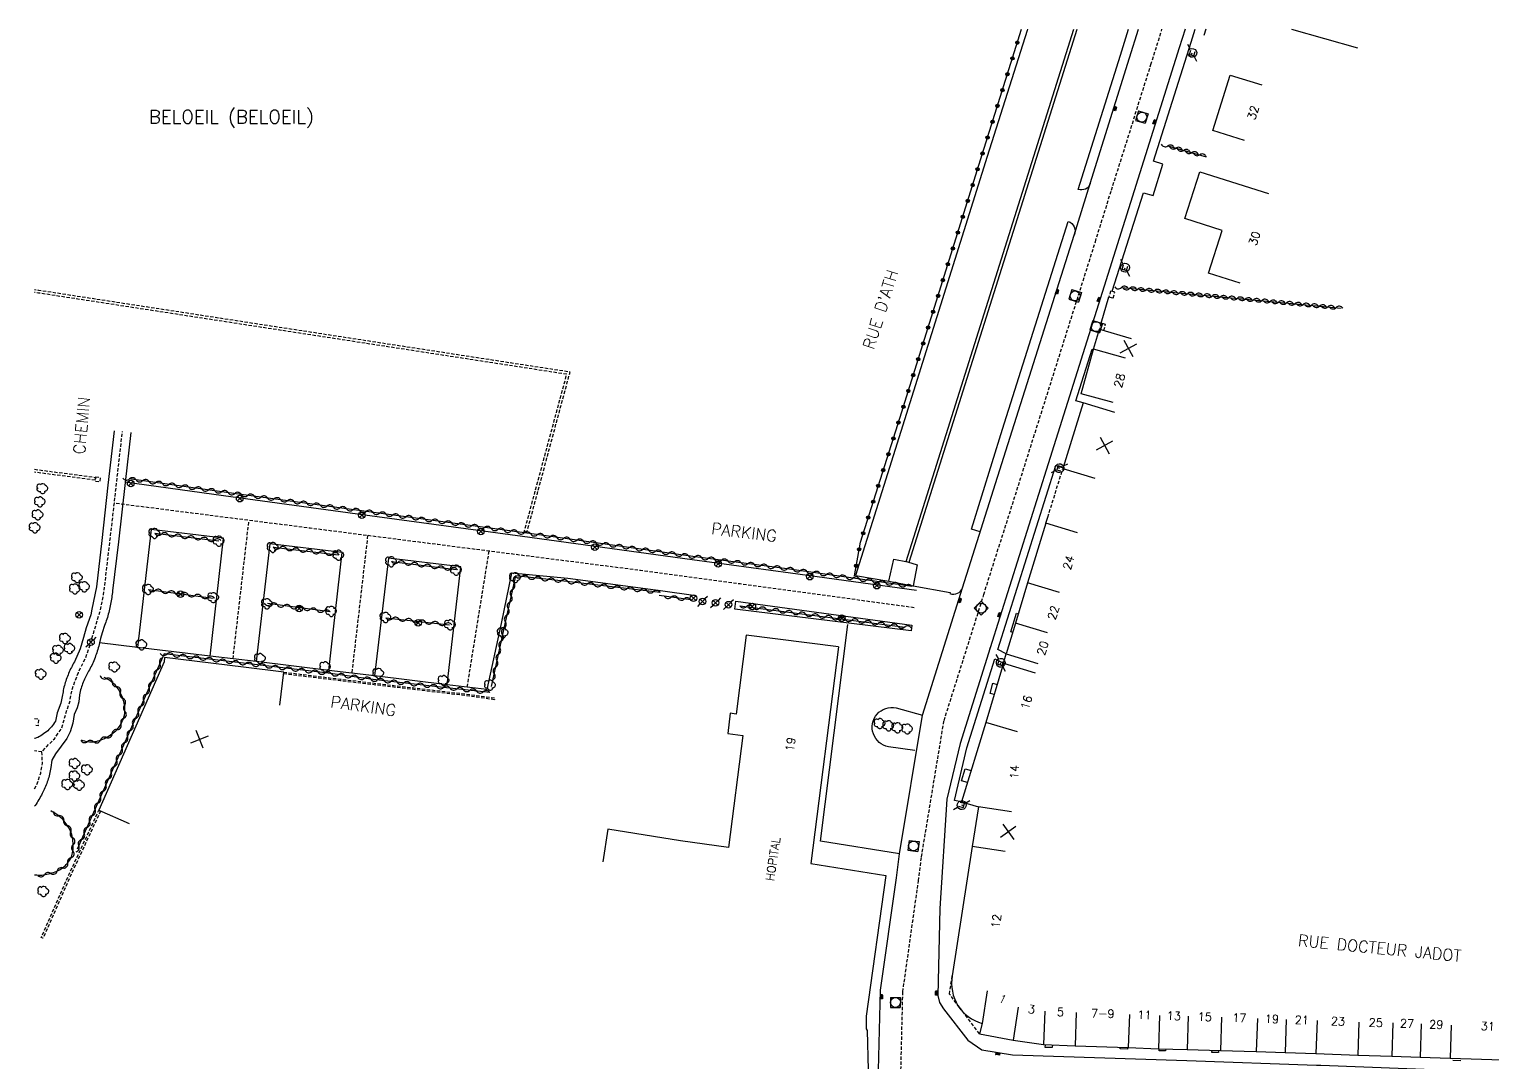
# Model space of a CAD drawing. Header units: millimetres. Extents: x 104999 to 106000, y 137000 to 138000.
# Drawn here: x 104999.2 to 105219.7, y 137844.3 to 138000 of the extents above; entities that cross this region are included whole.
import ezdxf
from ezdxf.enums import TextEntityAlignment as Align

# ---------------------------------------------------------------- set-up
doc = ezdxf.new("R2010")
doc.units = ezdxf.units.MM
doc.linetypes.add('DASHED', pattern=[0.75, 0.5, -0.25])
doc.layers.get('0').update_dxf_attribs({"linetype": 'CONTINUOUS'})
for name, color, linetype in [('W0001', 6, 'DASHED'), ('W0008', 7, 'CONTINUOUS'), ('W0100', 7, 'CONTINUOUS'), ('W0112', 1, 'DASHED'), ('W0300', 7, 'CONTINUOUS'), ('W0310', 3, 'CONTINUOUS'), ('W0322', 7, 'CONTINUOUS'), ('W0334', 7, 'CONTINUOUS'), ('W0400', 7, 'CONTINUOUS'), ('W0420', 7, 'CONTINUOUS'), ('W0454', 7, 'CONTINUOUS'), ('W0469', 7, 'CONTINUOUS'), ('W0471', 7, 'CONTINUOUS'), ('W0980', 7, 'CONTINUOUS'), ('W0984', 7, 'CONTINUOUS'), ('W0989', 7, 'CONTINUOUS'), ('W0991', 7, 'CONTINUOUS'), ('W1102', 7, 'CONTINUOUS')]:
    doc.layers.add(name, color=color, linetype=linetype)
doc.styles.get("Standard").update_dxf_attribs({"font": 'romans.shx', "width": 0.85})

# ---------------------------------------------------------------- blocks, each defined once
blk = doc.blocks.new('t991o')
at = {"color": 0, "linetype": 'Continuous'}
for p, q in [((-1, 1), (1, -1)), ((-1, -1), (1, 1))]:
    blk.add_line(p, q, dxfattribs=at)
blk = doc.blocks.new('T400')
for p, q in [((-0.15, 0.3), (0.15, 0.3)), ((-0.15, -0.25), (-0.15, 0.3)), ((-0.15, 0.15), (0.15, 0.15)), ((-0.15, 0), (0.15, 0)), ((0.15, 0.3), (0.15, -0.25)), ((-0.15, -0.15), (0.15, -0.15)), ((-0.15, -0.25), (-0.15, -0.3)), ((-0.15, -0.3), (0.15, -0.3)), ((0.15, -0.3), (0.15, -0.25))]:
    blk.add_line(p, q)
blk = doc.blocks.new('T471')
for p, q in [((-0.333334, 0.333334), (-0.333334, -0.333334)), ((-0.333334, 0.333334), (0.333334, 0.333334)), ((-0.333334, 0), (0, 0)), ((0.500001, 0.500001), (1.000002, 1.000002)), ((-0.500001, -0.500001), (-1.000002, -1.000002)), ((-0.333334, -0.333334), (0.333334, -0.333334))]:
    blk.add_line(p, q)
blk.add_ellipse((0, 0), major_axis=(0.471405, 0.471405), ratio=1, start_param=5.4977871438, end_param=11.780972451)
blk = doc.blocks.new('T420')
for p, q in [((0.75, 0.75), (-0.75, 0.75)), ((-0.75, 0.75), (-0.75, -0.75)), ((0.75, 0.75), (0.75, -0.75)), ((0.75, -0.75), (-0.75, -0.75))]:
    blk.add_line(p, q)
blk.add_ellipse((0, 0), major_axis=(-0.53, 0.53), ratio=1, start_param=3.926991, end_param=10.210176)
blk = doc.blocks.new('T300')
for p, q in [((-0.8, 0.51), (-0.86, 0.34)), ((-0.86, 0.34), (-0.86, 0.17)), ((-0.86, 0.17), (-0.74, 0.06)), ((-0.69, 0.63), (-0.8, 0.51)), ((-0.8, -0.06), (-0.74, 0.06)), ((-0.74, 0.06), (-0.69, 0.11)), ((-0.57, 0.69), (-0.69, 0.63)), ((-0.46, 0.69), (-0.57, 0.69)), ((-0.29, 0.63), (-0.46, 0.69)), ((-0.29, 0.63), (-0.17, 0.74)), ((-0.23, 0.57), (-0.29, 0.63)), ((-0.17, 0.74), (-0.06, 0.8)), ((-0.06, 0.8), (0.06, 0.8)), ((0.06, 0.8), (0.23, 0.74)), ((0.23, 0.74), (0.34, 0.63)), ((0.34, 0.63), (0.4, 0.51)), ((0.46, 0.46), (0.34, 0.46)), ((0.4, 0.51), (0.4, 0.46)), ((0.57, 0.4), (0.46, 0.46)), ((0.57, 0.4), (0.69, 0.29)), ((0.69, 0.29), (0.74, 0.17)), ((0.74, 0.06), (0.69, -0.17)), ((0.74, 0.17), (0.74, 0.06)), ((-0.8, -0.17), (-0.8, -0.06)), ((-0.8, -0.23), (-0.8, -0.17)), ((-0.74, -0.34), (-0.8, -0.23)), ((-0.69, -0.4), (-0.74, -0.34)), ((-0.51, -0.46), (-0.69, -0.4)), ((-0.4, -0.46), (-0.51, -0.46)), ((-0.4, -0.46), (-0.34, -0.46)), ((-0.34, -0.46), (-0.34, -0.4)), ((-0.34, -0.51), (-0.34, -0.46)), ((-0.29, -0.63), (-0.34, -0.51)), ((-0.17, -0.74), (-0.29, -0.63)), ((-0.06, -0.8), (-0.17, -0.74)), ((0.06, -0.8), (-0.06, -0.8)), ((0.17, -0.74), (0.06, -0.8)), ((0.23, -0.69), (0.17, -0.74)), ((0.29, -0.46), (0.23, -0.46)), ((0.29, -0.63), (0.23, -0.69)), ((0.46, -0.4), (0.29, -0.46)), ((0.34, -0.51), (0.29, -0.63)), ((0.34, -0.51), (0.34, -0.46)), ((0.57, -0.34), (0.46, -0.4)), ((0.63, -0.29), (0.57, -0.34)), ((0.69, -0.17), (0.63, -0.29))]:
    blk.add_line(p, q)
blk = doc.blocks.new('t310o')
at = {"color": 0, "linetype": 'Continuous'}
for centre, start, end in [((-0.5, 0.38), 216.8699, 323.1304), ((0.5, -0.37), 36.8699, 143.1303)]:
    blk.add_arc(centre, 0.625, start, end, dxfattribs=at)
blk = doc.blocks.new('t322o')
at = {"color": 0, "linetype": 'Continuous'}
for radius in [0.25, 0.15]:
    blk.add_circle((0, 0), radius, dxfattribs=at)
blk = doc.blocks.new('T454')
for p, q in [((-0.25, 0.25), (0.25, -0.25)), ((-0.25, -0.25), (0.25, 0.25)), ((0.75, 0.75), (0.375, 0.375)), ((-0.375, -0.375), (-0.75, -0.75))]:
    blk.add_line(p, q)
blk.add_ellipse((0, 0), major_axis=(0.354, 0.354), ratio=1, start_param=5.497787143782138, end_param=11.78097245096172)
blk = doc.blocks.new('T469')
at = {"color": 0, "linetype": 'Continuous', "flags": 128}
for points in [[(-0.35, 0.35), (0.35, -0.35)], [(-0.35, -0.35), (0.35, 0.35)]]:
    blk.add_lwpolyline(points, dxfattribs=at)
at = {"color": 0, "linetype": 'Continuous'}
blk.add_circle((0, 0), 0.5, dxfattribs=at)

msp = doc.modelspace()

# ---------------------------------------------------------------- linework, layer by layer
at = {"layer": 'W0001'}
msp.add_lwpolyline([(105119.74, 137763.22), (105130.78, 137782.49), (105133.12, 137794.78), (105133.06, 137797.22), (105132.36, 137809.81), (105130.52, 137843.24), (105130.8, 137854.98), (105133.16, 137871.73), (105133.61, 137875.31), (105137.01, 137895.87), (105143, 137914.84), (105150.49, 137938.51), (105159.8, 137967.99), (105162.22, 137975.76), (105168.18, 137994.68), (105169.84, 138000)], dxfattribs=at)
at = {"layer": 'W0001', "flags": 128}
for points in [[(105000, 137885.58), (105000.35, 137886.19), (105000.92, 137887.93), (105001.18, 137889.44), (105001.1, 137891.13), (105001.84, 137891.97), (105002.98, 137893.11), (105004.06, 137894.61), (105004.67, 137896.78), (105005.31, 137898.66), (105005.69, 137900.69), (105006.6, 137903.11), (105007.71, 137905.33), (105008.39, 137907.31), (105009.11, 137909.83), (105009.85, 137912.2), (105010.41, 137914.81), (105011.81, 137926.77), (105013.23, 137939.38)], [(105132.52, 137912.85), (105106.28, 137916.43), (105091.27, 137918.46), (105060.75, 137922.36), (105041.52, 137924.83), (105012.01, 137928.59)], [(105029.9, 137905.14), (105032.3, 137926)], [(105050.18, 137923.72), (105047.78, 137903)], [(105065.18, 137900.9), (105068.48, 137921.37)], [(105001.1, 137891.13), (105000, 137891.29)]]:
    msp.add_lwpolyline(points, dxfattribs=at)
at = {"layer": 'W0008'}
msp.add_line((105143.69, 137905.83), (105143.98, 137906.81), dxfattribs=at)
msp.add_lwpolyline([(105116.83, 137764.88), (105127.59, 137783.67), (105129.76, 137795.05), (105129.7, 137797.08), (105129.01, 137809.62), (105127.16, 137843.19), (105127.44, 137855.26), (105129.84, 137872.17), (105130.28, 137875.79), (105133.74, 137896.65), (105139.8, 137915.85), (105147.28, 137939.52), (105156.59, 137968.99), (105159.02, 137976.76), (105164.97, 137995.69), (105166.32, 138000)], dxfattribs=at)
msp.add_lwpolyline([(105173.31, 138000), (105172.44, 137997.22), (105161.14, 137961.32), (105152.7, 137934.53), (105143.98, 137906.81), (105139.46, 137892.41), (105137.43, 137884.01), (105136.37, 137867.54), (105136.06, 137854.41), (105136.34, 137853.38), (105136.91, 137852.44), (105140.6, 137847.68), (105142.68, 137846.23), (105147.32, 137845.51), (105173.59, 137844.62), (105193.14, 137843.95), (105193.78, 137843.93), (105241.71, 137842.08), (105263.3, 137840.43), (105272.01, 137839.48), (105279.39, 137838.64), (105280.49, 137838.5), (105280.47, 137838.14, 0.412931), (105285.02, 137840.35, 0.412931)], format="xyb", dxfattribs=at)
at = {"layer": 'W0008', "flags": 128}
for points in [[(105011.97, 137939.5), (105011.03, 137931.3), (105010.11, 137922.99), (105009.35, 137915.98), (105008.64, 137912.63), (105008.46, 137911.79), (105007.77, 137909.84), (105007.35, 137908.37), (105006.88, 137906.67), (105006, 137904.72), (105005.88, 137904.5), (105005.77, 137904.29), (105005.65, 137904.07), (105005.54, 137903.85), (105005.43, 137903.63), (105005.33, 137903.41), (105005.23, 137903.18), (105005.13, 137902.96), (105005.04, 137902.73), (105004.95, 137902.5), (105004.86, 137902.27), (105004.78, 137902.04), (105004.7, 137901.81), (105004.62, 137901.58), (105004.55, 137901.35), (105004.49, 137901.12), (105004.43, 137900.89), (105004.38, 137900.65), (105004.33, 137900.42), (105004.29, 137900.18), (105004.25, 137899.95), (105004.21, 137899.71), (105003.95, 137898.49), (105003.39, 137897.03), (105003.13, 137895.77), (105002.99, 137895.54), (105002.85, 137895.32), (105002.69, 137895.11), (105002.53, 137894.9), (105002.36, 137894.71), (105002.17, 137894.52), (105001.98, 137894.33), (105001.78, 137894.16), (105001.57, 137894), (105001.37, 137893.85), (105001.16, 137893.7), (105000.95, 137893.56), (105000.73, 137893.44), (105000.51, 137893.32), (105000.28, 137893.23), (105000.04, 137893.14), (105000, 137893.13)], [(105014.49, 137939.26), (105013.64, 137931.71), (105012.63, 137922.77), (105011.75, 137915.41), (105011.72, 137915.16), (105011.69, 137914.9), (105011.66, 137914.65), (105011.63, 137914.4), (105011.59, 137914.15), (105011.55, 137913.89), (105011.5, 137913.64), (105011.46, 137913.39), (105011.41, 137913.14), (105011.36, 137912.89), (105011.3, 137912.64), (105011.24, 137912.4), (105011.18, 137912.14), (105011.11, 137911.89), (105011.04, 137911.64), (105010.97, 137911.4), (105010.89, 137911.15), (105010.81, 137910.9), (105010.73, 137910.66), (105010.64, 137910.42), (105010.55, 137910.17), (105010.16, 137909.06), (105009.95, 137908.23), (105009.77, 137907.57), (105009.71, 137907.32), (105009.66, 137907.07), (105009.59, 137906.81), (105009.52, 137906.56), (105009.45, 137906.32), (105009.37, 137906.07), (105009.29, 137905.82), (105009.2, 137905.58), (105009.11, 137905.34), (105009.02, 137905.1), (105008.92, 137904.86), (105008.82, 137904.62), (105008.71, 137904.39), (105008.61, 137904.17), (105008.5, 137903.95), (105008.38, 137903.73), (105008.26, 137903.52), (105008.13, 137903.31), (105007.7, 137902.5), (105007.6, 137902.29), (105007.5, 137902.07), (105007.41, 137901.85), (105007.32, 137901.63), (105007.24, 137901.41), (105007.16, 137901.19), (105007.08, 137900.95), (105007, 137900.71), (105006.93, 137900.46), (105006.87, 137900.22), (105006.81, 137899.97), (105006.76, 137899.73), (105006.65, 137898.67), (105006.43, 137897.76), (105005.98, 137896.75), (105005.77, 137895.48), (105005.37, 137894.17), (105004.87, 137893.14), (105004, 137891.98), (105003.13, 137890.82), (105002.62, 137889.88), (105002.43, 137888.79), (105002.4, 137888.54), (105002.36, 137888.29), (105002.31, 137888.04), (105002.26, 137887.79), (105002.2, 137887.55), (105002.14, 137887.3), (105002.06, 137887.06), (105001.99, 137886.83), (105001.91, 137886.6), (105001.83, 137886.38), (105001.75, 137886.15), (105001.66, 137885.93), (105001.57, 137885.71), (105001.47, 137885.49), (105001.37, 137885.28), (105001.26, 137885.06), (105001.16, 137884.84), (105001.04, 137884.61), (105000.91, 137884.39), (105000.78, 137884.16), (105000.65, 137883.94), (105000.51, 137883.72), (105000.37, 137883.5), (105000.22, 137883.28), (105000.07, 137883.07), (105000, 137882.97)], [(105132.87, 137915.47), (105113.9, 137918.07), (105099.04, 137920.07), (105073.51, 137923.56), (105049.73, 137926.81), (105028.45, 137929.69), (105013.62, 137931.75)], [(105026.43, 137905.54), (105028.47, 137923.33), (105017.55, 137924.66), (105015.49, 137906.84)], [(105044.32, 137903.41), (105046.36, 137921.19), (105035.42, 137922.49), (105033.37, 137904.74)], [(105062.18, 137901.25), (105064.2, 137919.03), (105053.32, 137920.34), (105051.23, 137902.58)], [(105099.63, 137914.65), (105094.27, 137915.4), (105080.32, 137917.24), (105071.87, 137918.07), (105070.28, 137910.49), (105068.13, 137900.55), (105062.18, 137901.24), (105051.23, 137902.58), (105044.32, 137903.41), (105033.36, 137904.73), (105026.44, 137905.54), (105015.49, 137906.84), (105009.76, 137907.57)]]:
    msp.add_lwpolyline(points, dxfattribs=at)
msp.add_lwpolyline([(105105.63, 137913.84), (105132.17, 137910.23), (105132.08, 137909.37), (105105.51, 137912.63)], close=True, dxfattribs=at)
at = {"layer": 'W0100'}
msp.add_line((105145.97, 137904.49), (105150.75, 137903.05), dxfattribs=at)
for points in [[(105189.36, 138000), (105199.31, 137997.21)], [(105182.26, 137983.24), (105177.48, 137984.73), (105180.09, 137993.11), (105184.86, 137991.63)], [(105181.63, 137961.75), (105176.86, 137963.26), (105178.9, 137969.7), (105173.29, 137971.47), (105175.53, 137978.53), (105185.9, 137975.25)], [(105162.5, 137943.75), (105157.68, 137945.08), (105159.54, 137951.79), (105160.41, 137954.8), (105165.21, 137953.4)], [(105162.73, 137942.26), (105157.95, 137943.72), (105154.92, 137933.82), (105159.7, 137932.36)], [(105157.13, 137924.16), (105152.34, 137925.61), (105149.6, 137916.58), (105147.79, 137910.54), (105146.38, 137905.91), (105151.16, 137904.46)], [(105121.12, 137906.97), (105116.96, 137874.32), (105128.25, 137872.49), (105125.28, 137851.31), (105125.28, 137849.43), (105125.44, 137849.14), (105125.6, 137843.24), (105126.25, 137832.8), (105126.61, 137825.8), (105127.28, 137816.4), (105127.57, 137810.69), (105127.76, 137807.51), (105128, 137802.34), (105128.25, 137797.81), (105128.39, 137795.07), (105127.77, 137791.2), (105126.88, 137785.48), (105124.8, 137781.81), (105121.06, 137775.18), (105117.27, 137768.45), (105114.95, 137764.35)]]:
    msp.add_lwpolyline(points, dxfattribs=at)
at = {"layer": 'W0100', "flags": 128}
for points in [[(105121.12, 137906.97), (105107.22, 137908.72), (105105.7, 137896.84), (105104.81, 137896.95), (105104.42, 137893.91), (105106.68, 137893.62), (105104.53, 137876.73), (105097.3, 137877.73), (105086.38, 137879.49), (105085.59, 137874.55)], [(105036.93, 137898.18), (105037.53, 137903.15), (105031.46, 137903.88), (105019.58, 137905.34), (105019.5, 137904.68), (105009.69, 137882.34), (105014.26, 137880.33)]]:
    msp.add_lwpolyline(points, dxfattribs=at)
at = {"layer": 'W0100'}
msp.add_lwpolyline([(105145.97, 137904.49), (105143.28, 137895.58), (105139.66, 137883.59), (105142.21, 137882.86), (105141.26, 137876.9), (105138.24, 137857.42, 0.384562), (105142.75, 137850.21), (105142.34, 137848.68), (105147.44, 137847.72), (105152, 137847.03), (105156.75, 137846.86), (105164.76, 137846.59), (105169.31, 137846.42), (105173.64, 137846.3), (105178.65, 137846.16), (105184.02, 137846), (105188.42, 137845.82), (105193.02, 137845.68), (105199.35, 137845.42), (105204.46, 137845.29), (105208.72, 137845.15), (105213.24, 137844.98), (105224.24, 137844.62)], format="xyb", dxfattribs=at)
at = {"layer": 'W0112', "flags": 128}
for points in [[(105074.13, 137924.07), (105080.67, 137948.35), (105000.66, 137960.65), (105000, 137960.75)], [(105073.73, 137924.12), (105080.17, 137948.02), (105000.6, 137960.26), (105000, 137960.34)], [(105000, 137933.71), (105009.2, 137932.49), (105009.14, 137932.05), (105000, 137933.27)], [(105000, 137896.14), (105000.61, 137896.09), (105000.52, 137895.06), (105000, 137895.11)]]:
    msp.add_lwpolyline(points, dxfattribs=at)
at = {"layer": 'W0112'}
msp.add_lwpolyline([(105161.84, 137959.68), (105162.49, 137959.5), (105162.75, 137960.4), (105162.1, 137960.58)], close=True, dxfattribs=at)
for points in [[(105161.06, 137954.62), (105161.35, 137955.54), (105160.7, 137955.72), (105160.41, 137954.8)], [(105152.63, 137926.5), (105154.92, 137933.82)], [(105142.34, 137848.68), (105139.3, 137852.67), (105137.83, 137854.65), (105138.24, 137857.42)]]:
    msp.add_lwpolyline(points, dxfattribs=at)
at = {"layer": 'W0112', "flags": 128}
for points in [[(105009.21, 137932.57), (105009.9, 137932.48), (105009.81, 137931.8), (105009.12, 137931.9)], [(105069.27, 137899), (105064.36, 137899.67), (105046.08, 137901.84), (105037.5, 137902.89), (105037.53, 137903.15), (105046.11, 137902.09), (105064.39, 137899.92), (105069.31, 137899.26)], [(105009.94, 137882.22), (105005.53, 137872.72), (105001.27, 137863.07), (105001.01, 137863.18), (105005.27, 137872.83), (105009.69, 137882.34)]]:
    msp.add_lwpolyline(points, close=True, dxfattribs=at)
at = {"layer": 'W0310'}
for points in [[(105176.43, 138000), (105176.17, 137999.04)], [(105170.7, 137982.42), (105176.51, 137980.8)], [(105163.72, 137961.08), (105196.83, 137957.99)]]:
    msp.add_lwpolyline(points, dxfattribs=at)
at = {"layer": 'W0310', "flags": 128}
for points in [[(105132.19, 137916.04), (105113.72, 137918.67), (105099.15, 137920.57), (105074.56, 137924.01), (105049.59, 137927.41), (105028.91, 137930.23), (105014.25, 137932.27)], [(105018.14, 137924.06), (105027.74, 137922.95)], [(105035.94, 137921.99), (105045.79, 137920.83)], [(105053.79, 137919.84), (105063.49, 137918.59)], [(105094.24, 137915.16), (105080.17, 137916.81), (105072.46, 137917.64), (105070.84, 137910.42), (105068.81, 137901)], [(105017.18, 137915.59), (105026.89, 137914.31)], [(105044.51, 137912.23), (105035.11, 137913.47)], [(105098.86, 137914.04), (105094.1, 137914.68)], [(105106.24, 137913.15), (105131.14, 137909.93)], [(105052.92, 137911.33), (105062.53, 137910.29)], [(105068.56, 137900.09), (105062.05, 137900.8), (105051.02, 137902.04), (105044.23, 137902.97), (105019.54, 137905.9), (105006.42, 137876.49)], [(105007.02, 137892.95), (105007.27, 137892.86), (105007.52, 137892.78), (105007.77, 137892.72), (105008.02, 137892.68), (105008.27, 137892.66), (105008.52, 137892.65), (105008.77, 137892.66), (105009.02, 137892.68), (105009.27, 137892.72), (105009.52, 137892.78), (105009.77, 137892.86), (105010.02, 137892.95), (105010.27, 137893.05), (105010.52, 137893.16), (105010.76, 137893.28), (105010.99, 137893.4), (105011.22, 137893.54), (105011.44, 137893.68), (105011.66, 137893.83), (105011.86, 137893.98), (105012.06, 137894.15), (105012.24, 137894.32), (105012.42, 137894.51), (105012.59, 137894.71), (105012.75, 137894.91), (105012.9, 137895.13), (105013.03, 137895.36), (105013.16, 137895.6), (105013.27, 137895.85), (105013.38, 137896.11), (105013.46, 137896.38), (105013.53, 137896.65), (105013.58, 137896.92), (105013.61, 137897.18), (105013.62, 137897.44), (105013.61, 137897.7), (105013.59, 137897.96), (105013.56, 137898.21), (105013.51, 137898.46), (105013.45, 137898.71), (105013.37, 137898.96), (105013.29, 137899.21), (105013.19, 137899.46), (105013.08, 137899.7), (105012.97, 137899.95), (105012.85, 137900.19), (105012.72, 137900.42), (105012.58, 137900.63), (105012.44, 137900.84), (105012.29, 137901.03), (105012.12, 137901.22), (105011.95, 137901.39), (105011.77, 137901.56), (105011.58, 137901.71), (105011.38, 137901.85), (105011.17, 137901.99), (105010.95, 137902.11), (105010.72, 137902.22), (105010.48, 137902.32)], [(105000, 137872.62), (105000.06, 137872.61), (105000.32, 137872.59), (105000.57, 137872.57), (105000.83, 137872.57), (105001.08, 137872.58), (105001.34, 137872.61), (105001.6, 137872.64), (105001.86, 137872.69), (105002.12, 137872.75), (105002.37, 137872.82), (105002.62, 137872.89), (105002.86, 137872.97), (105003.1, 137873.06), (105003.33, 137873.15), (105003.56, 137873.26), (105003.78, 137873.38), (105003.99, 137873.51), (105004.2, 137873.65), (105004.4, 137873.81), (105004.59, 137873.98), (105004.78, 137874.16), (105004.95, 137874.36), (105005.12, 137874.57), (105005.27, 137874.79), (105005.39, 137875.01), (105005.5, 137875.24), (105005.59, 137875.47), (105005.66, 137875.7), (105005.72, 137875.94), (105005.77, 137876.18), (105005.8, 137876.43), (105005.81, 137876.67), (105005.82, 137876.92), (105005.82, 137877.17), (105005.81, 137877.43), (105005.79, 137877.68), (105005.77, 137877.94), (105005.72, 137878.2), (105005.67, 137878.45), (105005.6, 137878.7), (105005.52, 137878.94), (105005.42, 137879.18), (105005.32, 137879.41), (105005.2, 137879.63), (105005.07, 137879.86), (105004.93, 137880.08), (105004.78, 137880.29), (105004.62, 137880.5), (105004.46, 137880.7), (105004.29, 137880.89), (105004.11, 137881.08), (105003.93, 137881.25), (105003.74, 137881.42), (105003.54, 137881.58), (105003.33, 137881.72), (105003.12, 137881.87), (105002.9, 137882), (105002.67, 137882.12), (105002.44, 137882.24)]]:
    msp.add_lwpolyline(points, dxfattribs=at)
at = {"layer": 'W0322'}
msp.add_lwpolyline([(105123.5, 137917.68), (105123.5, 137917.68), (105124.4, 137922.72), (105130.4, 137941.56), (105142.25, 137979.51), (105148.67, 138000)], dxfattribs=at)
at = {"layer": 'W0334'}
msp.add_line((105149.57, 138000), (105149.51, 137999.82), dxfattribs=at)
for points in [[(105149.51, 137999.82), (105143.5, 137980.81), (105131.04, 137941.18), (105123.67, 137917.72), (105128.71, 137916.84), (105132.38, 137916.15), (105137.91, 137915.13), (105137.9, 137914.99, 0.413066), (105139.8, 137915.85)], [(105159.02, 137976.76, -0.430762), (105157.23, 137975.88), (105163.57, 137996.09), (105164.81, 138000)], [(105142.46, 137924.27), (105141.13, 137924.69), (105145.81, 137939.74), (105155.71, 137971.06, -0.463428), (105156.59, 137968.99)], [(105132.59, 137891.33), (105128.65, 137891.89, -1.006765), (105129.78, 137897.79), (105133.74, 137896.65)]]:
    msp.add_lwpolyline(points, format="xyb", dxfattribs=at)
for points in [[(105131.28, 137919.83), (105156.56, 138000)], [(105131.76, 137919.71), (105157.08, 138000)], [(105162.33, 137960.52), (105167.06, 137975.37), (105168.5, 137974.97), (105169.99, 137979.7), (105168.54, 137980.11), (105174.24, 137998.08), (105174.84, 138000)], [(105160.7, 137955.72), (105161.84, 137959.68)], [(105157.95, 137943.72), (105156.86, 137944), (105159.31, 137951.82), (105159.56, 137951.77)], [(105139.66, 137883.59), (105138.59, 137883.82), (105140.45, 137891.76), (105144.68, 137905.17), (105145.97, 137904.49), (105146.38, 137905.91), (105145.12, 137906.58), (105153.84, 137934.28), (105154.96, 137933.95)], [(105152.34, 137925.61), (105152.63, 137926.5)], [(105128.71, 137916.84), (105129.43, 137920.17), (105131.52, 137919.79), (105132.94, 137919.29), (105132.38, 137916.15)], [(105147.36, 137909.13), (105147.07, 137909.21), (105147.91, 137912.01), (105148.2, 137911.92)], [(105130.28, 137875.79), (105118.4, 137877.67), (105122.51, 137910.35)], [(105144.54, 137899.77), (105143.94, 137899.95), (105144.37, 137901.49), (105145, 137901.3)], [(105140.54, 137886.5), (105139.66, 137886.76), (105140.21, 137888.6), (105141.09, 137888.34)], [(105153.33, 137846.98), (105153.31, 137846.59), (105152.26, 137846.62), (105152.27, 137847.02)], [(105164.65, 137846.59), (105164.64, 137846.35), (105163.56, 137846.41), (105163.57, 137846.63)], [(105170.4, 137846.39), (105170.39, 137846.09), (105169.42, 137846.11), (105169.43, 137846.42)], [(105178.37, 137846.16), (105178.36, 137845.83), (105177.37, 137845.86), (105177.38, 137846.19)], [(105214.88, 137844.6), (105213.67, 137844.66)]]:
    msp.add_lwpolyline(points, dxfattribs=at)
at = {"layer": 'W1102'}
for p, q in [((105164.36, 137950.46), (105159.54, 137951.79)), ((105154.39, 137915.15), (105149.6, 137916.58)), ((105152.57, 137909.08), (105147.79, 137910.54)), ((105148.07, 137894.14), (105143.28, 137895.58)), ((105147.15, 137882.08), (105142.21, 137882.86)), ((105146.2, 137876.13), (105141.26, 137876.9)), ((105143.51, 137855.16), (105142.75, 137850.21)), ((105148.2, 137852.67), (105147.44, 137847.72)), ((105152.18, 137852.06), (105152, 137847.03)), ((105156.92, 137851.85), (105156.75, 137846.86)), ((105164.95, 137851.59), (105164.76, 137846.59)), ((105169.46, 137851.42), (105169.31, 137846.42)), ((105173.78, 137851.3), (105173.64, 137846.3)), ((105178.8, 137851.15), (105178.65, 137846.16)), ((105184.22, 137850.99), (105184.02, 137846)), ((105188.57, 137850.82), (105188.42, 137845.82)), ((105193.24, 137850.69), (105193.02, 137845.69)), ((105199.47, 137850.42), (105199.35, 137845.42)), ((105204.62, 137850.29), (105204.46, 137845.29)), ((105208.91, 137850.15), (105208.72, 137845.15)), ((105213.4, 137849.97), (105213.24, 137844.98))]:
    msp.add_line(p, q, dxfattribs=at)

# ---------------------------------------------------------------- block references
at = {"layer": 'W0300'}
for p in [(105001.21, 137930.79), (105000.83, 137928.79), (105000.49, 137926.83), (105000.06, 137924.89), (105018.07, 137924.05), (105027.77, 137922.89), (105035.89, 137921.94), (105045.8, 137920.75), (105053.74, 137919.78), (105006.42, 137917.38), (105063.52, 137918.52), (105072.42, 137917.38), (105006.1, 137915.67), (105007.51, 137916.01), (105017.11, 137915.6), (105026.95, 137914.37), (105035.03, 137913.45), (105044.71, 137912.3), (105052.89, 137911.39), (105062.62, 137910.26), (105004.6, 137908.21), (105070.57, 137909.06), (105003.58, 137906.43), (105005.3, 137906.69), (105016.14, 137907.25), (105003.23, 137905.24), (105012.04, 137903.92), (105033.98, 137905.19), (105043.81, 137903.93), (105000.97, 137902.83), (105051.81, 137902.96), (105061.65, 137901.87), (105068.64, 137901.17), (105127.34, 137895.39), (105128.66, 137895.06), (105130.01, 137894.75), (105131.49, 137894.58), (105006.07, 137889.37), (105007.93, 137888.43), (105004.96, 137886.22), (105006.05, 137887.47), (105006.74, 137886.1), (105001.35, 137870.09)]:
    msp.add_blockref('T300', p, dxfattribs=at)
at = {"layer": 'W0310'}
for p, rotation in [((105170.7, 137982.42), 344.498885154713), ((105171.91, 137982.08), 344.498885154713), ((105173.11, 137981.75), 344.498885154713), ((105174.32, 137981.41), 344.498885154713), ((105175.52, 137981.08), 344.498885154713), ((105163.72, 137961.08), 354.6823621339869), ((105164.97, 137960.96), 354.6823621339869), ((105166.21, 137960.84), 354.6823621339869), ((105167.45, 137960.73), 354.6823621339869), ((105168.7, 137960.61), 354.6823621339869), ((105169.94, 137960.5), 354.6823621339869), ((105171.19, 137960.38), 354.6823621339869), ((105172.43, 137960.26), 354.6823621339869), ((105173.68, 137960.15), 354.6823621339869), ((105174.92, 137960.03), 354.6823621339869), ((105176.17, 137959.92), 354.6823621339869), ((105177.41, 137959.8), 354.6823621339869), ((105178.66, 137959.68), 354.6823621339869), ((105179.9, 137959.57), 354.6823621339869), ((105181.15, 137959.45), 354.6823621339869), ((105182.39, 137959.34), 354.6823621339869), ((105183.64, 137959.22), 354.6823621339869), ((105184.88, 137959.11), 354.6823621339869), ((105186.12, 137958.99), 354.6823621339869), ((105187.37, 137958.87), 354.6823621339869), ((105188.61, 137958.76), 354.6823621339869), ((105189.86, 137958.64), 354.6823621339869), ((105191.1, 137958.53), 354.6823621339869), ((105192.35, 137958.41), 354.6823621339869), ((105193.59, 137958.29), 354.6823621339869), ((105194.84, 137958.18), 354.6823621339869), ((105196.08, 137958.06), 354.6823621339869), ((105014.3, 137932.26), 172.0738717106208), ((105016.28, 137931.99), 172.0738717106208), ((105018.26, 137931.71), 172.0738717106208), ((105020.24, 137931.43), 172.0738717106208), ((105022.22, 137931.16), 172.0738717106208), ((105024.21, 137930.88), 172.0738717106208), ((105026.19, 137930.61), 172.0738717106208), ((105028.17, 137930.33), 172.0738717106208), ((105030.15, 137930.06), 172.2375659708931), ((105032.13, 137929.79), 172.2375659708931), ((105034.11, 137929.52), 172.2375659708931), ((105036.09, 137929.25), 172.2375659708931), ((105038.08, 137928.98), 172.2375659708931), ((105040.06, 137928.71), 172.2375659708931), ((105042.04, 137928.44), 172.2375659708931), ((105044.02, 137928.17), 172.2375659708931), ((105046, 137927.9), 172.2375659708931), ((105047.98, 137927.63), 172.2375659708931), ((105049.97, 137927.36), 172.2496487686693), ((105051.95, 137927.09), 172.2496487686693), ((105053.93, 137926.82), 172.2496487686693), ((105055.91, 137926.55), 172.2496487686693), ((105057.89, 137926.28), 172.2496487686693), ((105059.87, 137926.01), 172.2496487686693), ((105019.13, 137923.95), 353.3832052157272), ((105061.86, 137925.74), 172.2496487686693), ((105063.84, 137925.47), 172.2496487686693), ((105065.82, 137925.2), 172.2496487686693), ((105067.8, 137924.93), 172.2496487686693), ((105069.78, 137924.66), 172.2496487686693), ((105071.76, 137924.39), 172.2496487686693), ((105073.75, 137924.12), 172.2496487686693), ((105075.73, 137923.85), 172.0466130104312), ((105021.12, 137923.72), 353.3832052157272), ((105023.11, 137923.49), 353.3832052157272), ((105025.09, 137923.26), 353.3832052157272), ((105027.08, 137923.03), 353.3832052157272), ((105036.93, 137921.88), 353.2812389022649), ((105038.92, 137921.64), 353.2812389022649), ((105077.71, 137923.57), 172.0466130104312), ((105079.69, 137923.29), 172.0466130104312), ((105081.67, 137923.02), 172.0466130104312), ((105083.65, 137922.74), 172.0466130104312), ((105085.63, 137922.46), 172.0466130104312), ((105087.61, 137922.19), 172.0466130104312), ((105089.59, 137921.91), 172.0466130104312), ((105091.57, 137921.63), 172.0466130104312), ((105040.9, 137921.41), 353.2812389022649), ((105042.89, 137921.17), 353.2812389022649), ((105044.88, 137920.94), 353.2812389022649), ((105054.78, 137919.71), 352.6277212701792), ((105056.76, 137919.46), 352.6277212701792), ((105093.55, 137921.36), 172.0466130104312), ((105095.54, 137921.08), 172.0466130104312), ((105097.52, 137920.8), 172.0466130104312), ((105099.5, 137920.53), 172.5493647472962), ((105101.48, 137920.27), 172.5493647472962), ((105103.46, 137920.01), 172.5493647472962), ((105105.45, 137919.75), 172.5493647472962), ((105107.43, 137919.49), 172.5493647472962), ((105058.75, 137919.2), 352.6277212701792), ((105060.73, 137918.94), 352.6277212701792), ((105062.71, 137918.69), 352.6277212701792), ((105072.22, 137916.6), 257.3903594660222), ((105073.38, 137917.54), 173.8355575405679), ((105075.37, 137917.33), 173.8355575405679), ((105109.41, 137919.23), 172.5493647472962), ((105111.4, 137918.97), 172.5493647472962), ((105113.38, 137918.71), 172.5493647472962), ((105115.36, 137918.44), 171.8905794595777), ((105117.34, 137918.15), 171.8905794595777), ((105119.32, 137917.87), 171.8905794595777), ((105121.3, 137917.59), 171.8905794595777), ((105123.28, 137917.31), 171.8905794595777), ((105018.17, 137915.46), 352.5240404561791), ((105020.15, 137915.2), 352.5240404561791), ((105071.79, 137914.64), 257.3903594660222), ((105077.36, 137917.12), 173.8355575405679), ((105079.34, 137916.9), 173.8355575405679), ((105081.33, 137916.67), 173.3034105399991), ((105083.32, 137916.44), 173.3034105399991), ((105085.3, 137916.21), 173.3034105399991), ((105087.29, 137915.97), 173.3034105399991), ((105089.28, 137915.74), 173.3034105399991), ((105091.26, 137915.51), 173.3034105399991), ((105093.25, 137915.28), 173.3034105399991), ((105125.26, 137917.02), 171.8905794595777), ((105127.24, 137916.74), 171.8905794595777), ((105129.22, 137916.46), 171.8905794595777), ((105131.2, 137916.18), 171.8905794595777), ((105022.14, 137914.94), 352.5240404561791), ((105024.12, 137914.68), 352.5240404561791), ((105026.1, 137914.41), 352.5240404561791), ((105035.59, 137913.4), 172.4946073297143), ((105037.57, 137913.14), 172.4946073297143), ((105039.55, 137912.88), 172.4946073297143), ((105071.35, 137912.69), 257.3903594660222), ((105095.89, 137914.44), 172.3284366299282), ((105097.87, 137914.17), 172.3284366299282), ((105107.23, 137913.02), 352.6297086497163), ((105041.54, 137912.62), 172.4946073297143), ((105043.52, 137912.36), 172.4946073297143), ((105053.91, 137911.22), 353.798214433335), ((105055.9, 137911.01), 353.798214433335), ((105057.89, 137910.79), 353.798214433335), ((105070.91, 137910.74), 257.3903594660222), ((105109.22, 137912.77), 352.6297086497163), ((105111.2, 137912.51), 352.6297086497163), ((105113.18, 137912.25), 352.6297086497163), ((105115.17, 137912), 352.6297086497163), ((105117.15, 137911.74), 352.6297086497163), ((105119.13, 137911.48), 352.6297086497163), ((105121.12, 137911.23), 352.6297086497163), ((105123.1, 137910.97), 352.6297086497163), ((105125.09, 137910.71), 352.6297086497163), ((105059.87, 137910.58), 353.798214433335), ((105061.86, 137910.36), 353.798214433335), ((105070.49, 137908.79), 257.8563450680688), ((105127.07, 137910.46), 352.6297086497163), ((105129.05, 137910.2), 352.6297086497163), ((105131.04, 137909.94), 352.6297086497163), ((105070.07, 137906.83), 257.8563450680688), ((105018.88, 137904.41), 245.9544119141615), ((105019.91, 137905.86), 173.223644091558), ((105021.89, 137905.62), 173.223644091558), ((105023.88, 137905.38), 173.223644091558), ((105025.86, 137905.15), 173.223644091558), ((105027.85, 137904.91), 173.223644091558), ((105029.84, 137904.68), 173.223644091558), ((105031.82, 137904.44), 173.223644091558), ((105033.81, 137904.2), 173.223644091558), ((105035.79, 137903.97), 173.223644091558), ((105069.65, 137904.88), 257.8563450680688), ((105010.8, 137902.18), 153.8147132190242), ((105018.06, 137902.58), 245.9544119141615), ((105037.78, 137903.73), 173.223644091558), ((105039.77, 137903.5), 173.223644091558), ((105041.75, 137903.26), 173.223644091558), ((105043.74, 137903.02), 173.223644091558), ((105045.72, 137902.76), 172.2243961990191), ((105047.7, 137902.49), 172.2243961990191), ((105049.68, 137902.22), 172.2243961990191), ((105051.67, 137901.97), 173.581525091777), ((105069.23, 137902.92), 257.8563450680688), ((105012.35, 137900.95), 128.2785558223154), ((105013.29, 137899.2), 109.1210892407133), ((105016.43, 137898.93), 245.9544119141615), ((105017.25, 137900.75), 245.9544119141615), ((105053.66, 137901.74), 173.581525091777), ((105055.64, 137901.52), 173.581525091777), ((105057.63, 137901.29), 173.581525091777), ((105059.62, 137901.07), 173.581525091777), ((105061.61, 137900.85), 173.581525091777), ((105063.59, 137900.63), 173.7640624870941), ((105065.58, 137900.41), 173.7640624870941), ((105067.57, 137900.19), 173.7640624870941), ((105013.61, 137897.24), 87.3383126927797), ((105015.62, 137897.1), 245.9544119141615), ((105013.02, 137895.34), 59.01198702283093), ((105014.8, 137895.28), 245.9544119141615), ((105009.95, 137892.92), 20.0073321212895), ((105011.7, 137893.86), 37.53064868563168), ((105013.99, 137893.45), 245.9544119141615), ((105007.98, 137892.69), 350.6042720455511), ((105013.17, 137891.62), 245.9544119141615), ((105011.54, 137887.97), 245.9544119141615), ((105012.36, 137889.8), 245.9544119141615), ((105010.73, 137886.14), 245.9544119141615), ((105009.91, 137884.32), 245.9544119141615), ((105003.62, 137881.51), 141.5025269083511), ((105009.1, 137882.49), 245.9544119141615), ((105004.95, 137880.04), 122.3865978176227), ((105008.28, 137880.66), 245.9544119141615), ((105005.72, 137878.21), 102.5959629996431), ((105006.65, 137877.01), 245.9544119141615), ((105007.47, 137878.84), 245.9544119141615), ((105005.77, 137876.21), 82.86312490172611), ((105003.41, 137873.19), 25.45457609032247), ((105004.99, 137874.4), 52.05992212950154), ((105001.5, 137872.63), 8.094374059613882)]:
    msp.add_blockref('t310o', p, dxfattribs=dict(at, rotation=rotation))
at = {"layer": 'W0322'}
for p, rotation in [((105148.05, 137998), 72.60790628196679), ((105147.3, 137995.62), 72.60790628196679), ((105146.55, 137993.23), 72.60790628196679), ((105145.81, 137990.84), 72.60790628196679), ((105145.06, 137988.46), 72.60790628196679), ((105144.31, 137986.07), 72.60790628196679), ((105143.56, 137983.69), 72.60790628196679), ((105142.82, 137981.3), 72.60790628196679), ((105142.07, 137978.92), 72.65015406803893), ((105141.32, 137976.53), 72.65015406803893), ((105140.58, 137974.14), 72.65015406803893), ((105139.83, 137971.76), 72.65015406803893), ((105139.09, 137969.37), 72.65015406803893), ((105138.34, 137966.98), 72.65015406803893), ((105137.6, 137964.6), 72.65015406803893), ((105136.85, 137962.21), 72.65015406803893), ((105136.11, 137959.83), 72.65015406803893), ((105135.36, 137957.44), 72.65015406803893), ((105134.61, 137955.05), 72.65015406803893), ((105133.87, 137952.67), 72.65015406803893), ((105133.12, 137950.28), 72.65015406803893), ((105132.38, 137947.89), 72.65015406803893), ((105131.63, 137945.51), 72.65015406803893), ((105130.89, 137943.12), 72.65015406803893), ((105130.14, 137940.74), 72.33790193471468), ((105129.38, 137938.36), 72.33790193471468), ((105128.62, 137935.97), 72.33790193471468), ((105127.86, 137933.59), 72.33790193471468), ((105127.1, 137931.21), 72.33790193471468), ((105126.34, 137928.83), 72.33790193471468), ((105125.59, 137926.44), 72.33790193471468), ((105124.83, 137924.06), 72.33790193471468), ((105124.21, 137921.65), 79.87595693550034), ((105123.77, 137919.18), 79.87595693550034)]:
    msp.add_blockref('t322o', p, dxfattribs=dict(at, rotation=rotation))
at = {"layer": 'W0400'}
for p, rotation in [((105162.76, 137988.04), 162.5385737653808), ((105168.72, 137986.01), 162.532325070962), ((105154.05, 137960.44), 162.4697146952578), ((105160.32, 137959.27), 162.5227176812555), ((105139.38, 137913.94), 161.2519151150422), ((105145.35, 137911.77), 163.5244011587541), ((105127.6, 137854.23), 178.6558859268137), ((105135.88, 137854.79), 180.5464029835509), ((105145.08, 137845.65), 260.171088045204)]:
    msp.add_blockref('T400', p, dxfattribs=dict(at, rotation=rotation))
at = {"layer": 'W0420'}
for p, rotation in [((105166.81, 137986.77), 72.53857376538079), ((105156.75, 137959.83), 72.46971469525779), ((105159.92, 137955.19), 72.5227176812555), ((105142.61, 137912.78), 45.81870010915029), ((105132.41, 137876.96), 82.97681103630761), ((105129.69, 137853.38), 88.65588592681368)]:
    msp.add_blockref('T420', p, dxfattribs=dict(at, rotation=rotation))
at = {"layer": 'W0454'}
for p in [(105100.61, 137913.8), (105102.59, 137913.58), (105104.53, 137913.31), (105008.49, 137907.66)]:
    msp.add_blockref('T454', p, dxfattribs=at)
at = {"layer": 'W0469'}
for p in [(105014.48, 137931.58), (105030.9, 137929.29), (105049.3, 137926.81), (105067.22, 137924.35), (105084.42, 137921.99), (105102.96, 137919.46), (105116.8, 137917.54), (105021.99, 137914.91), (105126.89, 137916.18), (105039.87, 137912.74), (105099.26, 137914.3), (105108.13, 137913.04), (105006.73, 137911.77), (105057.8, 137910.59), (105121.59, 137911.29)]:
    msp.add_blockref('T469', p, dxfattribs=at)
at = {"layer": 'W0471'}
for p, rotation in [((105174.41, 137996.44), 72.41066371752859), ((105164.28, 137964.08), 72.434099386566), ((105154.4, 137933.87), 343.5069852156799), ((105145.55, 137904.56), 73.21268562147199), ((105139.67, 137883.11), 164.073641810656)]:
    msp.add_blockref('T471', p, dxfattribs=dict(at, rotation=rotation))
at = {"layer": 'W0991'}
for p, rotation in [((105164.79, 137951.93), 343.8166985926656), ((105161.21, 137937.31), 342.997418463688), ((105024.88, 137893.03), 66.27776349471951), ((105146.68, 137879.1), 351.0060660286799)]:
    msp.add_blockref('t991o', p, dxfattribs=dict(at, rotation=rotation))

# ---------------------------------------------------------------- texts
at = {"layer": 'W0980'}
msp.add_text('BELOEIL (BELOEIL)', height=2, dxfattribs=at).set_placement((105029.65, 137986.68), align=Align.MIDDLE)
at = {"layer": 'W0984'}
msp.add_text('HOPITAL', height=1.25, rotation=81.4374, dxfattribs=at).set_placement((105111.24, 137874.98), align=Align.MIDDLE)
at = {"layer": 'W0989'}
for s, rotation, p in [("RUE D'ATH", 72.488, (105127.44, 137957.8)), ('CHEMIN', 84.7214, (105007.09, 137940.29)), ('PARKING', 353.0533, (105106.88, 137924.22)), ('PARKING', 352.0178, (105049.53, 137898.04)), ('RUE DOCTEUR JADOT', 354.4788, (105202.64, 137861.57))]:
    msp.add_text(s, height=1.75, rotation=rotation, dxfattribs=at).set_placement(p, align=Align.MIDDLE)
at = {"layer": 'W0991'}
for s, rotation, p in [('32', 72.7347, (105183.56, 137987.44)), ('30', 72.4341, (105183.77, 137968.5)), ('28', 74.5129, (105163.43, 137947.1)), ('24', 73.08, (105155.76, 137919.65)), ('22', 73.3143, (105153.48, 137912.11)), ('20', 73.0802, (105151.87, 137906.77)), ('16', 73.2127, (105149.41, 137898.59)), ('19', 81.8468, (105113.87, 137892.28)), ('14', 85.6319, (105147.61, 137888.11)), ('12', 82.676, (105144.86, 137865.64)), ('1', 331.9934, (105145.85, 137853.91)), ('3', 351.2775, (105150.19, 137852.36)), ('5', 357.5521, (105154.55, 137851.96)), ('7-9', 358.0927, (105160.93, 137851.72)), ('11', 357.8852, (105167.2, 137851.5)), ('13', 358.354, (105171.62, 137851.36)), ('15', 358.3732, (105176.29, 137851.22)), ('17', 358.3042, (105181.51, 137851.07)), ('19', 357.6724, (105186.4, 137850.9)), ('21', 358.4284, (105190.91, 137850.75)), ('23', 357.5241, (105196.36, 137850.55)), ('25', 358.5705, (105202.05, 137850.35)), ('27', 358.0909, (105206.77, 137850.22)), ('29', 357.7939, (105211.16, 137850.06)), ('31', 358.1608, (105218.93, 137849.8))]:
    msp.add_text(s, height=1.25, rotation=rotation, dxfattribs=at).set_placement(p, align=Align.MIDDLE)

doc.saveas('drawing.dxf')
